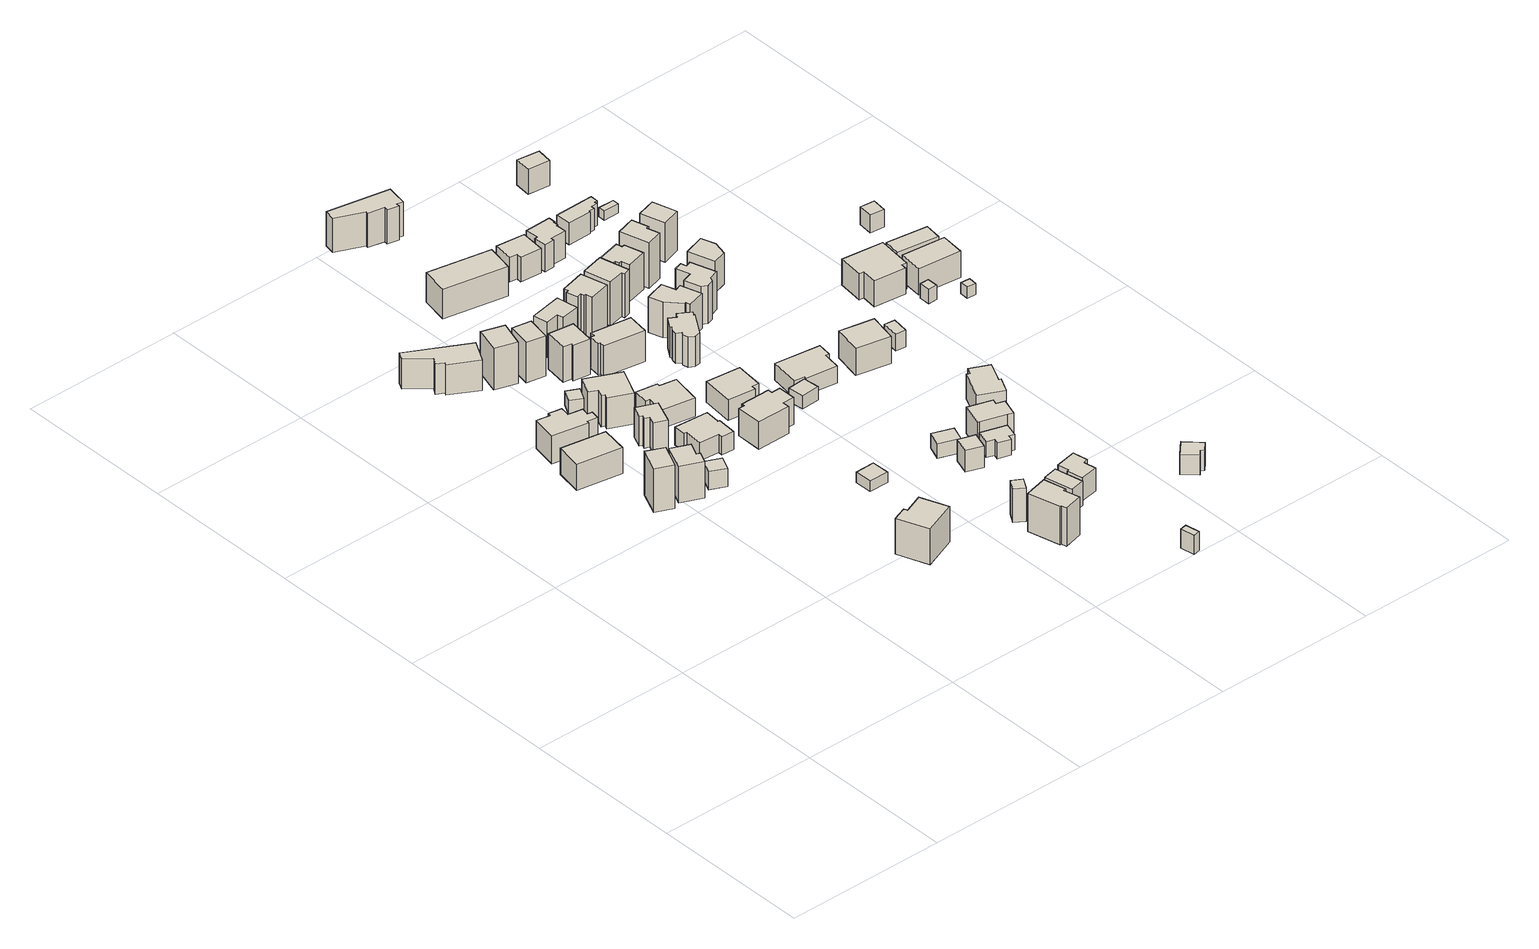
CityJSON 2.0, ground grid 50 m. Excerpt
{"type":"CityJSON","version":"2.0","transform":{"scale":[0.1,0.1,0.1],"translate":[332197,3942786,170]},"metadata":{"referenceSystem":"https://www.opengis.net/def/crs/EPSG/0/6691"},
"CityObjects":{
"building1":{"type":"Building","attributes":{"usage":"411","measuredHeight":9.5,"storeysAboveGround":2,"BuildingIDAttribute.prefecture":"14","BuildingIDAttribute.city":"14151","BuildingDetailAttribute.totalFloorArea":190,"BuildingDetailAttribute.buildingFootprintArea":95,"BuildingDetailAttribute.buildingStructureType":"601","BuildingDetailAttribute.buildingStructureOrgType":"1","BuildingDetailAttribute.orgUsage":"10","BuildingDetailAttribute.surveyYear":2015},"geometry":[{"type":"Solid","lod":"1","boundaries":[[[[0,1,2,3]],[[2,4,5,3]],[[1,6,4,2]],[[0,7,6,1]],[[3,5,7,0]],[[4,6,7,5]]]]}]},
"building2":{"type":"Building","attributes":{"usage":"411","measuredHeight":12.1,"storeysAboveGround":1,"BuildingIDAttribute.prefecture":"14","BuildingIDAttribute.city":"14151","BuildingDetailAttribute.totalFloorArea":111.53,"BuildingDetailAttribute.buildingFootprintArea":111.53,"BuildingDetailAttribute.buildingStructureType":"601","BuildingDetailAttribute.buildingStructureOrgType":"1","BuildingDetailAttribute.orgUsage":"10","BuildingDetailAttribute.surveyYear":2015},"geometry":[{"type":"Solid","lod":"1","boundaries":[[[[8,9,10,11,12,13,14,15]],[[14,16,17,15]],[[13,18,16,14]],[[12,19,18,13]],[[11,20,19,12]],[[10,21,20,11]],[[9,22,21,10]],[[8,23,22,9]],[[15,17,23,8]],[[16,18,19,20,21,22,23,17]]]]}]},
"building3":{"type":"Building","attributes":{"usage":"411","measuredHeight":9.7,"storeysAboveGround":2,"BuildingIDAttribute.prefecture":"14","BuildingIDAttribute.city":"14151","BuildingDetailAttribute.totalFloorArea":169.13,"BuildingDetailAttribute.buildingFootprintArea":84.56,"BuildingDetailAttribute.buildingStructureType":"601","BuildingDetailAttribute.buildingStructureOrgType":"1","BuildingDetailAttribute.orgUsage":"10","BuildingDetailAttribute.surveyYear":2015},"geometry":[{"type":"Solid","lod":"1","boundaries":[[[[24,25,26,27,28,29,30,31,32,33,34,35]],[[34,36,37,35]],[[33,38,36,34]],[[32,39,38,33]],[[31,40,39,32]],[[30,41,40,31]],[[29,42,41,30]],[[28,43,42,29]],[[27,44,43,28]],[[26,45,44,27]],[[25,46,45,26]],[[24,47,46,25]],[[35,37,47,24]],[[36,38,39,40,41,42,43,44,45,46,47,37]]]]}]},
"building4":{"type":"Building","attributes":{"usage":"411","measuredHeight":15.2,"storeysAboveGround":2,"BuildingIDAttribute.prefecture":"14","BuildingIDAttribute.city":"14151","BuildingDetailAttribute.totalFloorArea":79.17,"BuildingDetailAttribute.buildingFootprintArea":39.59,"BuildingDetailAttribute.buildingStructureType":"601","BuildingDetailAttribute.buildingStructureOrgType":"1","BuildingDetailAttribute.orgUsage":"10","BuildingDetailAttribute.surveyYear":2015,"BuildingLandSlideRiskAttribute.description":"1","BuildingLandSlideRiskAttribute.areaType":"1"},"geometry":[{"type":"Solid","lod":"1","boundaries":[[[[48,49,50,51]],[[50,52,53,51]],[[49,54,52,50]],[[48,55,54,49]],[[51,53,55,48]],[[52,54,55,53]]]]}]},
"building5":{"type":"Building","attributes":{"usage":"411","measuredHeight":12.5,"storeysAboveGround":2,"BuildingIDAttribute.prefecture":"14","BuildingIDAttribute.city":"14151","BuildingDetailAttribute.totalFloorArea":89.07,"BuildingDetailAttribute.buildingFootprintArea":44.54,"BuildingDetailAttribute.buildingStructureType":"601","BuildingDetailAttribute.buildingStructureOrgType":"1","BuildingDetailAttribute.orgUsage":"10","BuildingDetailAttribute.surveyYear":2015,"BuildingLandSlideRiskAttribute.description":"1","BuildingLandSlideRiskAttribute.areaType":"1"},"geometry":[{"type":"Solid","lod":"1","boundaries":[[[[56,57,58,59,60,61]],[[60,62,63,61]],[[59,64,62,60]],[[58,65,64,59]],[[57,66,65,58]],[[56,67,66,57]],[[61,63,67,56]],[[62,64,65,66,67,63]]]]}]},
"building6":{"type":"Building","attributes":{"usage":"411","measuredHeight":14.4,"storeysAboveGround":3,"BuildingIDAttribute.prefecture":"14","BuildingIDAttribute.city":"14151","BuildingDetailAttribute.totalFloorArea":92.55,"BuildingDetailAttribute.buildingFootprintArea":30.85,"BuildingDetailAttribute.buildingStructureType":"601","BuildingDetailAttribute.buildingStructureOrgType":"1","BuildingDetailAttribute.orgUsage":"10","BuildingDetailAttribute.surveyYear":2015},"geometry":[{"type":"Solid","lod":"1","boundaries":[[[[68,69,70,71]],[[70,72,73,71]],[[69,74,72,70]],[[68,75,74,69]],[[71,73,75,68]],[[72,74,75,73]]]]}]},
"building7":{"type":"Building","attributes":{"measuredHeight":6.3,"BuildingIDAttribute.prefecture":"14","BuildingIDAttribute.city":"14151","BuildingDetailAttribute.surveyYear":2015,"BuildingLandSlideRiskAttribute.description":"1","BuildingLandSlideRiskAttribute.areaType":"1"},"geometry":[{"type":"Solid","lod":"1","boundaries":[[[[76,77,78,79]],[[78,80,81,79]],[[77,82,80,78]],[[76,83,82,77]],[[79,81,83,76]],[[80,82,83,81]]]]}]},
"building8":{"type":"Building","attributes":{"measuredHeight":5.1,"BuildingIDAttribute.prefecture":"14","BuildingIDAttribute.city":"14151","BuildingDetailAttribute.surveyYear":2015},"geometry":[{"type":"Solid","lod":"1","boundaries":[[[[84,85,86,87]],[[86,88,89,87]],[[85,90,88,86]],[[84,91,90,85]],[[87,89,91,84]],[[88,90,91,89]]]]}]},
"building9":{"type":"Building","attributes":{"usage":"411","measuredHeight":10.3,"storeysAboveGround":2,"BuildingIDAttribute.prefecture":"14","BuildingIDAttribute.city":"14151","BuildingDetailAttribute.totalFloorArea":76.22,"BuildingDetailAttribute.buildingFootprintArea":38.11,"BuildingDetailAttribute.buildingStructureType":"601","BuildingDetailAttribute.buildingStructureOrgType":"1","BuildingDetailAttribute.orgUsage":"10","BuildingDetailAttribute.surveyYear":2015},"geometry":[{"type":"Solid","lod":"1","boundaries":[[[[92,93,94,95,96,97,98,99]],[[98,100,101,99]],[[97,102,100,98]],[[96,103,102,97]],[[95,104,103,96]],[[94,105,104,95]],[[93,106,105,94]],[[92,107,106,93]],[[99,101,107,92]],[[100,102,103,104,105,106,107,101]]]]}]},
"building10":{"type":"Building","attributes":{"usage":"411","measuredHeight":13.8,"storeysAboveGround":3,"BuildingIDAttribute.prefecture":"14","BuildingIDAttribute.city":"14151","BuildingDetailAttribute.totalFloorArea":103.61,"BuildingDetailAttribute.buildingFootprintArea":34.53,"BuildingDetailAttribute.buildingStructureType":"601","BuildingDetailAttribute.buildingStructureOrgType":"1","BuildingDetailAttribute.orgUsage":"10","BuildingDetailAttribute.surveyYear":2015},"geometry":[{"type":"Solid","lod":"1","boundaries":[[[[108,109,110,111]],[[110,112,113,111]],[[109,114,112,110]],[[108,115,114,109]],[[111,113,115,108]],[[112,114,115,113]]]]}]},
"building11":{"type":"Building","attributes":{"usage":"413","measuredHeight":10.9,"storeysAboveGround":2,"BuildingIDAttribute.prefecture":"14","BuildingIDAttribute.city":"14151","BuildingDetailAttribute.totalFloorArea":108.85,"BuildingDetailAttribute.buildingFootprintArea":54.43,"BuildingDetailAttribute.buildingStructureType":"601","BuildingDetailAttribute.buildingStructureOrgType":"1","BuildingDetailAttribute.orgUsage":"30","BuildingDetailAttribute.surveyYear":2015},"geometry":[{"type":"Solid","lod":"1","boundaries":[[[[116,117,118,119,120,121,122,123]],[[122,124,125,123]],[[121,126,124,122]],[[120,127,126,121]],[[119,128,127,120]],[[118,129,128,119]],[[117,130,129,118]],[[116,131,130,117]],[[123,125,131,116]],[[124,126,127,128,129,130,131,125]]]]}]},
"building12":{"type":"Building","attributes":{"usage":"411","measuredHeight":6.4,"storeysAboveGround":1,"BuildingIDAttribute.prefecture":"14","BuildingIDAttribute.city":"14151","BuildingDetailAttribute.totalFloorArea":92.24,"BuildingDetailAttribute.buildingFootprintArea":92.24,"BuildingDetailAttribute.buildingStructureType":"601","BuildingDetailAttribute.buildingStructureOrgType":"1","BuildingDetailAttribute.orgUsage":"10","BuildingDetailAttribute.surveyYear":2015},"geometry":[{"type":"Solid","lod":"1","boundaries":[[[[132,133,134,135,136,137,138,139,140,141]],[[140,142,143,141]],[[139,144,142,140]],[[138,145,144,139]],[[137,146,145,138]],[[136,147,146,137]],[[135,148,147,136]],[[134,149,148,135]],[[133,150,149,134]],[[132,151,150,133]],[[141,143,151,132]],[[142,144,145,146,147,148,149,150,151,143]]]]}]},
"building13":{"type":"Building","attributes":{"usage":"412","measuredHeight":10.3,"storeysAboveGround":2,"BuildingIDAttribute.prefecture":"14","BuildingIDAttribute.city":"14151","BuildingDetailAttribute.totalFloorArea":291.21,"BuildingDetailAttribute.buildingFootprintArea":145.61,"BuildingDetailAttribute.buildingStructureType":"601","BuildingDetailAttribute.buildingStructureOrgType":"1","BuildingDetailAttribute.orgUsage":"20","BuildingDetailAttribute.surveyYear":2015},"geometry":[{"type":"Solid","lod":"1","boundaries":[[[[152,153,154,155]],[[154,156,157,155]],[[153,158,156,154]],[[152,159,158,153]],[[155,157,159,152]],[[156,158,159,157]]]]}]},
"building14":{"type":"Building","attributes":{"usage":"411","measuredHeight":12.7,"storeysAboveGround":2,"BuildingIDAttribute.prefecture":"14","BuildingIDAttribute.city":"14151","BuildingDetailAttribute.totalFloorArea":99.5,"BuildingDetailAttribute.buildingFootprintArea":49.75,"BuildingDetailAttribute.buildingStructureType":"601","BuildingDetailAttribute.buildingStructureOrgType":"1","BuildingDetailAttribute.orgUsage":"10","BuildingDetailAttribute.surveyYear":2015},"geometry":[{"type":"Solid","lod":"1","boundaries":[[[[160,161,162,163,164,165]],[[164,166,167,165]],[[163,168,166,164]],[[162,169,168,163]],[[161,170,169,162]],[[160,171,170,161]],[[165,167,171,160]],[[166,168,169,170,171,167]]]]}]},
"building15":{"type":"Building","attributes":{"usage":"404","measuredHeight":12,"storeysAboveGround":2,"BuildingIDAttribute.prefecture":"14","BuildingIDAttribute.city":"14151","BuildingDetailAttribute.totalFloorArea":156.64,"BuildingDetailAttribute.buildingFootprintArea":78.32,"BuildingDetailAttribute.buildingStructureType":"601","BuildingDetailAttribute.buildingStructureOrgType":"1","BuildingDetailAttribute.orgUsage":"110","BuildingDetailAttribute.surveyYear":2015},"geometry":[{"type":"Solid","lod":"1","boundaries":[[[[172,173,174,175,176,177,178,179,180,181]],[[180,182,183,181]],[[179,184,182,180]],[[178,185,184,179]],[[177,186,185,178]],[[176,187,186,177]],[[175,188,187,176]],[[174,189,188,175]],[[173,190,189,174]],[[172,191,190,173]],[[181,183,191,172]],[[182,184,185,186,187,188,189,190,191,183]]]]}]},
"building16":{"type":"Building","attributes":{"usage":"411","measuredHeight":6.8,"storeysAboveGround":1,"BuildingIDAttribute.prefecture":"14","BuildingIDAttribute.city":"14151","BuildingDetailAttribute.totalFloorArea":106.4,"BuildingDetailAttribute.buildingFootprintArea":106.4,"BuildingDetailAttribute.buildingStructureType":"601","BuildingDetailAttribute.buildingStructureOrgType":"1","BuildingDetailAttribute.orgUsage":"10","BuildingDetailAttribute.surveyYear":2015},"geometry":[{"type":"Solid","lod":"1","boundaries":[[[[192,193,194,195,196,197,198,199]],[[198,200,201,199]],[[197,202,200,198]],[[196,203,202,197]],[[195,204,203,196]],[[194,205,204,195]],[[193,206,205,194]],[[192,207,206,193]],[[199,201,207,192]],[[200,202,203,204,205,206,207,201]]]]}]},
"building17":{"type":"Building","attributes":{"usage":"411","measuredHeight":12.4,"storeysAboveGround":2,"BuildingIDAttribute.prefecture":"14","BuildingIDAttribute.city":"14151","BuildingDetailAttribute.totalFloorArea":94.92,"BuildingDetailAttribute.buildingFootprintArea":47.46,"BuildingDetailAttribute.buildingStructureType":"601","BuildingDetailAttribute.buildingStructureOrgType":"1","BuildingDetailAttribute.orgUsage":"10","BuildingDetailAttribute.surveyYear":2015},"geometry":[{"type":"Solid","lod":"1","boundaries":[[[[208,209,210,211,212,213]],[[212,214,215,213]],[[211,216,214,212]],[[210,217,216,211]],[[209,218,217,210]],[[208,219,218,209]],[[213,215,219,208]],[[214,216,217,218,219,215]]]]}]},
"building18":{"type":"Building","attributes":{"usage":"411","measuredHeight":12.8,"storeysAboveGround":2,"BuildingIDAttribute.prefecture":"14","BuildingIDAttribute.city":"14151","BuildingDetailAttribute.totalFloorArea":177.48,"BuildingDetailAttribute.buildingFootprintArea":88.74,"BuildingDetailAttribute.buildingStructureType":"601","BuildingDetailAttribute.buildingStructureOrgType":"1","BuildingDetailAttribute.orgUsage":"10","BuildingDetailAttribute.surveyYear":2015,"BuildingLandSlideRiskAttribute.description":"1","BuildingLandSlideRiskAttribute.areaType":"1"},"geometry":[{"type":"Solid","lod":"1","boundaries":[[[[220,221,222,223,224,225]],[[224,226,227,225]],[[223,228,226,224]],[[222,229,228,223]],[[221,230,229,222]],[[220,231,230,221]],[[225,227,231,220]],[[226,228,229,230,231,227]]]]}]},
"building19":{"type":"Building","attributes":{"usage":"411","measuredHeight":11.1,"storeysAboveGround":2,"BuildingIDAttribute.prefecture":"14","BuildingIDAttribute.city":"14151","BuildingDetailAttribute.totalFloorArea":145.12,"BuildingDetailAttribute.buildingFootprintArea":72.56,"BuildingDetailAttribute.buildingStructureType":"601","BuildingDetailAttribute.buildingStructureOrgType":"1","BuildingDetailAttribute.orgUsage":"10","BuildingDetailAttribute.surveyYear":2015},"geometry":[{"type":"Solid","lod":"1","boundaries":[[[[232,233,234,235,236,237,238,239]],[[238,240,241,239]],[[237,242,240,238]],[[236,243,242,237]],[[235,244,243,236]],[[234,245,244,235]],[[233,246,245,234]],[[232,247,246,233]],[[239,241,247,232]],[[240,242,243,244,245,246,247,241]]]]}]},
"building20":{"type":"Building","attributes":{"usage":"411","measuredHeight":9.5,"storeysAboveGround":2,"BuildingIDAttribute.prefecture":"14","BuildingIDAttribute.city":"14151","BuildingDetailAttribute.totalFloorArea":182.81,"BuildingDetailAttribute.buildingFootprintArea":91.41,"BuildingDetailAttribute.buildingStructureType":"601","BuildingDetailAttribute.buildingStructureOrgType":"1","BuildingDetailAttribute.orgUsage":"10","BuildingDetailAttribute.surveyYear":2015},"geometry":[{"type":"Solid","lod":"1","boundaries":[[[[248,249,250,251,252,253,254,255,256,257]],[[256,258,259,257]],[[255,260,258,256]],[[254,261,260,255]],[[253,262,261,254]],[[252,263,262,253]],[[251,264,263,252]],[[250,265,264,251]],[[249,266,265,250]],[[248,267,266,249]],[[257,259,267,248]],[[258,260,261,262,263,264,265,266,267,259]]]]}]},
"building21":{"type":"Building","attributes":{"measuredHeight":3.8,"BuildingIDAttribute.prefecture":"14","BuildingIDAttribute.city":"14151","BuildingDetailAttribute.surveyYear":2015},"geometry":[{"type":"Solid","lod":"1","boundaries":[[[[268,269,270,271]],[[270,272,273,271]],[[269,274,272,270]],[[268,275,274,269]],[[271,273,275,268]],[[272,274,275,273]]]]}]},
"building22":{"type":"Building","attributes":{"usage":"411","measuredHeight":9.6,"storeysAboveGround":2,"BuildingIDAttribute.prefecture":"14","BuildingIDAttribute.city":"14151","BuildingDetailAttribute.totalFloorArea":81.43,"BuildingDetailAttribute.buildingFootprintArea":40.71,"BuildingDetailAttribute.buildingStructureType":"601","BuildingDetailAttribute.buildingStructureOrgType":"1","BuildingDetailAttribute.orgUsage":"10","BuildingDetailAttribute.surveyYear":2015},"geometry":[{"type":"Solid","lod":"1","boundaries":[[[[276,277,278,279,280,281]],[[280,282,283,281]],[[279,284,282,280]],[[278,285,284,279]],[[277,286,285,278]],[[276,287,286,277]],[[281,283,287,276]],[[282,284,285,286,287,283]]]]}]},
"building23":{"type":"Building","attributes":{"usage":"411","measuredHeight":7.4,"storeysAboveGround":1,"BuildingIDAttribute.prefecture":"14","BuildingIDAttribute.city":"14151","BuildingDetailAttribute.totalFloorArea":94.25,"BuildingDetailAttribute.buildingFootprintArea":94.25,"BuildingDetailAttribute.buildingStructureType":"601","BuildingDetailAttribute.buildingStructureOrgType":"1","BuildingDetailAttribute.orgUsage":"10","BuildingDetailAttribute.surveyYear":2015},"geometry":[{"type":"Solid","lod":"1","boundaries":[[[[288,289,290,291,292,293]],[[292,294,295,293]],[[291,296,294,292]],[[290,297,296,291]],[[289,298,297,290]],[[288,299,298,289]],[[293,295,299,288]],[[294,296,297,298,299,295]]]]}]},
"building24":{"type":"Building","attributes":{"usage":"411","measuredHeight":14.7,"storeysAboveGround":3,"BuildingIDAttribute.prefecture":"14","BuildingIDAttribute.city":"14151","BuildingDetailAttribute.totalFloorArea":90.82,"BuildingDetailAttribute.buildingFootprintArea":30.27,"BuildingDetailAttribute.buildingStructureType":"601","BuildingDetailAttribute.buildingStructureOrgType":"1","BuildingDetailAttribute.orgUsage":"10","BuildingDetailAttribute.surveyYear":2015},"geometry":[{"type":"Solid","lod":"1","boundaries":[[[[300,301,302,303,304,305,306,307,308,309]],[[308,310,311,309]],[[307,312,310,308]],[[306,313,312,307]],[[305,314,313,306]],[[304,315,314,305]],[[303,316,315,304]],[[302,317,316,303]],[[301,318,317,302]],[[300,319,318,301]],[[309,311,319,300]],[[310,312,313,314,315,316,317,318,319,311]]]]}]},
"building25":{"type":"Building","attributes":{"usage":"411","measuredHeight":9.9,"storeysAboveGround":2,"BuildingIDAttribute.prefecture":"14","BuildingIDAttribute.city":"14151","BuildingDetailAttribute.totalFloorArea":97.25,"BuildingDetailAttribute.buildingFootprintArea":48.62,"BuildingDetailAttribute.buildingStructureType":"601","BuildingDetailAttribute.buildingStructureOrgType":"1","BuildingDetailAttribute.orgUsage":"10","BuildingDetailAttribute.surveyYear":2015},"geometry":[{"type":"Solid","lod":"1","boundaries":[[[[320,321,322,323,324,325,326,327,328,329,330,331]],[[330,332,333,331]],[[329,334,332,330]],[[328,335,334,329]],[[327,336,335,328]],[[326,337,336,327]],[[325,338,337,326]],[[324,339,338,325]],[[323,340,339,324]],[[322,341,340,323]],[[321,342,341,322]],[[320,343,342,321]],[[331,333,343,320]],[[332,334,335,336,337,338,339,340,341,342,343,333]]]]}]},
"building26":{"type":"Building","attributes":{"usage":"411","measuredHeight":11.8,"storeysAboveGround":3,"BuildingIDAttribute.prefecture":"14","BuildingIDAttribute.city":"14151","BuildingDetailAttribute.totalFloorArea":95.96,"BuildingDetailAttribute.buildingFootprintArea":31.99,"BuildingDetailAttribute.buildingStructureType":"601","BuildingDetailAttribute.buildingStructureOrgType":"1","BuildingDetailAttribute.orgUsage":"10","BuildingDetailAttribute.surveyYear":2015},"geometry":[{"type":"Solid","lod":"1","boundaries":[[[[344,345,346,347,348,349,350,351,352,353,354,355,356,357,358]],[[357,359,360,358]],[[356,361,359,357]],[[355,362,361,356]],[[354,363,362,355]],[[353,364,363,354]],[[352,365,364,353]],[[351,366,365,352]],[[350,367,366,351]],[[349,368,367,350]],[[348,369,368,349]],[[347,370,369,348]],[[346,371,370,347]],[[345,372,371,346]],[[344,373,372,345]],[[358,360,373,344]],[[359,361,362,363,364,365,366,367,368,369,370,371,372,373,360]]]]}]},
"building27":{"type":"Building","attributes":{"usage":"411","measuredHeight":15.5,"storeysAboveGround":3,"BuildingIDAttribute.prefecture":"14","BuildingIDAttribute.city":"14151","BuildingDetailAttribute.totalFloorArea":112.17,"BuildingDetailAttribute.buildingFootprintArea":37.39,"BuildingDetailAttribute.buildingStructureType":"601","BuildingDetailAttribute.buildingStructureOrgType":"1","BuildingDetailAttribute.orgUsage":"10","BuildingDetailAttribute.surveyYear":2015},"geometry":[{"type":"Solid","lod":"1","boundaries":[[[[374,375,376,377,378,379]],[[378,380,381,379]],[[377,382,380,378]],[[376,383,382,377]],[[375,384,383,376]],[[374,385,384,375]],[[379,381,385,374]],[[380,382,383,384,385,381]]]]}]},
"building28":{"type":"Building","attributes":{"usage":"411","measuredHeight":4.9,"storeysAboveGround":1,"BuildingIDAttribute.prefecture":"14","BuildingIDAttribute.city":"14151","BuildingDetailAttribute.totalFloorArea":29.43,"BuildingDetailAttribute.buildingFootprintArea":29.43,"BuildingDetailAttribute.buildingStructureType":"601","BuildingDetailAttribute.buildingStructureOrgType":"1","BuildingDetailAttribute.orgUsage":"10","BuildingDetailAttribute.surveyYear":2015},"geometry":[{"type":"Solid","lod":"1","boundaries":[[[[386,387,388,389]],[[388,390,391,389]],[[387,392,390,388]],[[386,393,392,387]],[[389,391,393,386]],[[390,392,393,391]]]]}]},
"building29":{"type":"Building","attributes":{"usage":"411","measuredHeight":12.4,"storeysAboveGround":2,"BuildingIDAttribute.prefecture":"14","BuildingIDAttribute.city":"14151","BuildingDetailAttribute.totalFloorArea":99.78,"BuildingDetailAttribute.buildingFootprintArea":49.89,"BuildingDetailAttribute.buildingStructureType":"601","BuildingDetailAttribute.buildingStructureOrgType":"1","BuildingDetailAttribute.orgUsage":"10","BuildingDetailAttribute.surveyYear":2015},"geometry":[{"type":"Solid","lod":"1","boundaries":[[[[394,395,396,397,398,399,400,401,402]],[[401,403,404,402]],[[400,405,403,401]],[[399,406,405,400]],[[398,407,406,399]],[[397,408,407,398]],[[396,409,408,397]],[[395,410,409,396]],[[394,411,410,395]],[[402,404,411,394]],[[403,405,406,407,408,409,410,411,404]]]]}]},
"building30":{"type":"Building","attributes":{"usage":"411","measuredHeight":15.5,"storeysAboveGround":1,"BuildingIDAttribute.prefecture":"14","BuildingIDAttribute.city":"14151","BuildingDetailAttribute.totalFloorArea":12.53,"BuildingDetailAttribute.buildingFootprintArea":12.53,"BuildingDetailAttribute.buildingStructureType":"601","BuildingDetailAttribute.buildingStructureOrgType":"1","BuildingDetailAttribute.orgUsage":"10","BuildingDetailAttribute.surveyYear":2015,"BuildingLandSlideRiskAttribute.description":"1","BuildingLandSlideRiskAttribute.areaType":"1"},"geometry":[{"type":"Solid","lod":"1","boundaries":[[[[412,413,414,415]],[[414,416,417,415]],[[413,418,416,414]],[[412,419,418,413]],[[415,417,419,412]],[[416,418,419,417]]]]}]},
"building31":{"type":"Building","attributes":{"usage":"411","measuredHeight":12.8,"storeysAboveGround":2,"BuildingIDAttribute.prefecture":"14","BuildingIDAttribute.city":"14151","BuildingDetailAttribute.totalFloorArea":37.82,"BuildingDetailAttribute.buildingFootprintArea":18.91,"BuildingDetailAttribute.buildingStructureType":"601","BuildingDetailAttribute.buildingStructureOrgType":"1","BuildingDetailAttribute.orgUsage":"10","BuildingDetailAttribute.surveyYear":2015},"geometry":[{"type":"Solid","lod":"1","boundaries":[[[[420,421,422,423,424,425,426,427,428,429]],[[428,430,431,429]],[[427,432,430,428]],[[426,433,432,427]],[[425,434,433,426]],[[424,435,434,425]],[[423,436,435,424]],[[422,437,436,423]],[[421,438,437,422]],[[420,439,438,421]],[[429,431,439,420]],[[430,432,433,434,435,436,437,438,439,431]]]]}]},
"building32":{"type":"Building","attributes":{"usage":"411","measuredHeight":16.2,"storeysAboveGround":2,"BuildingIDAttribute.prefecture":"14","BuildingIDAttribute.city":"14151","BuildingDetailAttribute.totalFloorArea":136.46,"BuildingDetailAttribute.buildingFootprintArea":68.23,"BuildingDetailAttribute.buildingStructureType":"601","BuildingDetailAttribute.buildingStructureOrgType":"1","BuildingDetailAttribute.orgUsage":"10","BuildingDetailAttribute.surveyYear":2015,"BuildingLandSlideRiskAttribute.description":"1","BuildingLandSlideRiskAttribute.areaType":"1"},"geometry":[{"type":"Solid","lod":"1","boundaries":[[[[440,441,442,443,444,445,446,447]],[[446,448,449,447]],[[445,450,448,446]],[[444,451,450,445]],[[443,452,451,444]],[[442,453,452,443]],[[441,454,453,442]],[[440,455,454,441]],[[447,449,455,440]],[[448,450,451,452,453,454,455,449]]]]}]},
"building33":{"type":"Building","attributes":{"usage":"411","measuredHeight":6.6,"storeysAboveGround":1,"BuildingIDAttribute.prefecture":"14","BuildingIDAttribute.city":"14151","BuildingDetailAttribute.totalFloorArea":107.79,"BuildingDetailAttribute.buildingFootprintArea":107.79,"BuildingDetailAttribute.buildingStructureType":"601","BuildingDetailAttribute.buildingStructureOrgType":"1","BuildingDetailAttribute.orgUsage":"10","BuildingDetailAttribute.surveyYear":2015},"geometry":[{"type":"Solid","lod":"1","boundaries":[[[[456,457,458,459,460,461,462,463]],[[462,464,465,463]],[[461,466,464,462]],[[460,467,466,461]],[[459,468,467,460]],[[458,469,468,459]],[[457,470,469,458]],[[456,471,470,457]],[[463,465,471,456]],[[464,466,467,468,469,470,471,465]]]]}]},
"building34":{"type":"Building","attributes":{"measuredHeight":5.3,"BuildingIDAttribute.prefecture":"14","BuildingIDAttribute.city":"14151","BuildingDetailAttribute.surveyYear":2015},"geometry":[{"type":"Solid","lod":"1","boundaries":[[[[472,473,474,475]],[[474,476,477,475]],[[473,478,476,474]],[[472,479,478,473]],[[475,477,479,472]],[[476,478,479,477]]]]}]},
"building35":{"type":"Building","attributes":{"usage":"411","measuredHeight":7.8,"storeysAboveGround":2,"BuildingIDAttribute.prefecture":"14","BuildingIDAttribute.city":"14151","BuildingDetailAttribute.totalFloorArea":109.76,"BuildingDetailAttribute.buildingFootprintArea":54.88,"BuildingDetailAttribute.buildingStructureType":"601","BuildingDetailAttribute.buildingStructureOrgType":"1","BuildingDetailAttribute.orgUsage":"10","BuildingDetailAttribute.surveyYear":2015},"geometry":[{"type":"Solid","lod":"1","boundaries":[[[[480,481,482,483,484,485,486,487,488,489]],[[488,490,491,489]],[[487,492,490,488]],[[486,493,492,487]],[[485,494,493,486]],[[484,495,494,485]],[[483,496,495,484]],[[482,497,496,483]],[[481,498,497,482]],[[480,499,498,481]],[[489,491,499,480]],[[490,492,493,494,495,496,497,498,499,491]]]]}]},
"building36":{"type":"Building","attributes":{"measuredHeight":7.4,"BuildingIDAttribute.prefecture":"14","BuildingIDAttribute.city":"14151","BuildingDetailAttribute.surveyYear":2015,"BuildingLandSlideRiskAttribute.description":"1","BuildingLandSlideRiskAttribute.areaType":"1"},"geometry":[{"type":"Solid","lod":"1","boundaries":[[[[500,501,502,503]],[[502,504,505,503]],[[501,506,504,502]],[[500,507,506,501]],[[503,505,507,500]],[[504,506,507,505]]]]}]},
"building37":{"type":"Building","attributes":{"usage":"411","measuredHeight":15.9,"storeysAboveGround":2,"BuildingIDAttribute.prefecture":"14","BuildingIDAttribute.city":"14151","BuildingDetailAttribute.totalFloorArea":50.44,"BuildingDetailAttribute.buildingFootprintArea":25.22,"BuildingDetailAttribute.buildingStructureType":"601","BuildingDetailAttribute.buildingStructureOrgType":"1","BuildingDetailAttribute.orgUsage":"10","BuildingDetailAttribute.surveyYear":2015},"geometry":[{"type":"Solid","lod":"1","boundaries":[[[[508,509,510,511,512,513]],[[512,514,515,513]],[[511,516,514,512]],[[510,517,516,511]],[[509,518,517,510]],[[508,519,518,509]],[[513,515,519,508]],[[514,516,517,518,519,515]]]]}]},
"building38":{"type":"Building","attributes":{"usage":"411","measuredHeight":13.6,"storeysAboveGround":2,"BuildingIDAttribute.prefecture":"14","BuildingIDAttribute.city":"14151","BuildingDetailAttribute.totalFloorArea":80.64,"BuildingDetailAttribute.buildingFootprintArea":40.32,"BuildingDetailAttribute.buildingStructureType":"601","BuildingDetailAttribute.buildingStructureOrgType":"1","BuildingDetailAttribute.orgUsage":"10","BuildingDetailAttribute.surveyYear":2015},"geometry":[{"type":"Solid","lod":"1","boundaries":[[[[520,521,522,523,524,525,526,527,528,529,530]],[[529,531,532,530]],[[528,533,531,529]],[[527,534,533,528]],[[526,535,534,527]],[[525,536,535,526]],[[524,537,536,525]],[[523,538,537,524]],[[522,539,538,523]],[[521,540,539,522]],[[520,541,540,521]],[[530,532,541,520]],[[531,533,534,535,536,537,538,539,540,541,532]]]]}]},
"building39":{"type":"Building","attributes":{"usage":"431","measuredHeight":8.9,"storeysAboveGround":1,"BuildingIDAttribute.prefecture":"14","BuildingIDAttribute.city":"14151","BuildingDetailAttribute.totalFloorArea":38.17,"BuildingDetailAttribute.buildingFootprintArea":38.17,"BuildingDetailAttribute.buildingStructureType":"601","BuildingDetailAttribute.buildingStructureOrgType":"1","BuildingDetailAttribute.orgUsage":"143","BuildingDetailAttribute.surveyYear":2015},"geometry":[{"type":"Solid","lod":"1","boundaries":[[[[542,543,544,545]],[[544,546,547,545]],[[543,548,546,544]],[[542,549,548,543]],[[545,547,549,542]],[[546,548,549,547]]]]}]},
"building40":{"type":"Building","attributes":{"usage":"411","measuredHeight":8.4,"storeysAboveGround":2,"BuildingIDAttribute.prefecture":"14","BuildingIDAttribute.city":"14151","BuildingDetailAttribute.totalFloorArea":70.05,"BuildingDetailAttribute.buildingFootprintArea":35.03,"BuildingDetailAttribute.buildingStructureType":"601","BuildingDetailAttribute.buildingStructureOrgType":"1","BuildingDetailAttribute.orgUsage":"10","BuildingDetailAttribute.surveyYear":2015,"BuildingLandSlideRiskAttribute.description":"1","BuildingLandSlideRiskAttribute.areaType":"1"},"geometry":[{"type":"Solid","lod":"1","boundaries":[[[[550,551,552,553]],[[552,554,555,553]],[[551,556,554,552]],[[550,557,556,551]],[[553,555,557,550]],[[554,556,557,555]]]]}]},
"building41":{"type":"Building","attributes":{"measuredHeight":5.5,"BuildingIDAttribute.prefecture":"14","BuildingIDAttribute.city":"14151","BuildingDetailAttribute.surveyYear":2015,"BuildingLandSlideRiskAttribute.description":"1","BuildingLandSlideRiskAttribute.areaType":"1"},"geometry":[{"type":"Solid","lod":"1","boundaries":[[[[558,559,560,561,562,563,564,565]],[[564,566,567,565]],[[563,568,566,564]],[[562,569,568,563]],[[561,570,569,562]],[[560,571,570,561]],[[559,572,571,560]],[[558,573,572,559]],[[565,567,573,558]],[[566,568,569,570,571,572,573,567]]]]}]},
"building42":{"type":"Building","attributes":{"BuildingIDAttribute.prefecture":"14","BuildingIDAttribute.city":"14151","BuildingDetailAttribute.surveyYear":2015},"geometry":[{"type":"Solid","lod":"1","boundaries":[[[[574,575,576,577]],[[576,578,579,577]],[[575,580,578,576]],[[574,581,580,575]],[[577,579,581,574]],[[578,580,581,579]]]]}]},
"building43":{"type":"Building","attributes":{"usage":"413","measuredHeight":9.5,"storeysAboveGround":2,"BuildingIDAttribute.prefecture":"14","BuildingIDAttribute.city":"14151","BuildingDetailAttribute.totalFloorArea":171.92,"BuildingDetailAttribute.buildingFootprintArea":85.96,"BuildingDetailAttribute.buildingStructureType":"601","BuildingDetailAttribute.buildingStructureOrgType":"1","BuildingDetailAttribute.orgUsage":"30","BuildingDetailAttribute.surveyYear":2015,"BuildingLandSlideRiskAttribute.description":"1","BuildingLandSlideRiskAttribute.areaType":"1"},"geometry":[{"type":"Solid","lod":"1","boundaries":[[[[558,565,582,583,584,585,586,587]],[[586,588,589,587]],[[585,590,588,586]],[[584,591,590,585]],[[583,592,591,584]],[[582,593,592,583]],[[565,594,593,582]],[[558,595,594,565]],[[587,589,595,558]],[[588,590,591,592,593,594,595,589]]]]}]},
"building44":{"type":"Building","attributes":{"usage":"411","measuredHeight":11.2,"storeysAboveGround":3,"BuildingIDAttribute.prefecture":"14","BuildingIDAttribute.city":"14151","BuildingDetailAttribute.totalFloorArea":129.35,"BuildingDetailAttribute.buildingFootprintArea":43.12,"BuildingDetailAttribute.buildingStructureType":"601","BuildingDetailAttribute.buildingStructureOrgType":"1","BuildingDetailAttribute.orgUsage":"10","BuildingDetailAttribute.surveyYear":2015},"geometry":[{"type":"Solid","lod":"1","boundaries":[[[[596,597,598,599,600]],[[599,601,602,600]],[[598,603,601,599]],[[597,604,603,598]],[[596,605,604,597]],[[600,602,605,596]],[[601,603,604,605,602]]]]}]},
"building45":{"type":"Building","attributes":{"measuredHeight":6.7,"BuildingIDAttribute.prefecture":"14","BuildingIDAttribute.city":"14151","BuildingDetailAttribute.surveyYear":2015},"geometry":[{"type":"Solid","lod":"1","boundaries":[[[[606,607,608,609]],[[608,610,611,609]],[[607,612,610,608]],[[606,613,612,607]],[[609,611,613,606]],[[610,612,613,611]]]]}]},
"building46":{"type":"Building","attributes":{"usage":"411","measuredHeight":8.3,"storeysAboveGround":2,"BuildingIDAttribute.prefecture":"14","BuildingIDAttribute.city":"14151","BuildingDetailAttribute.totalFloorArea":89.21,"BuildingDetailAttribute.buildingFootprintArea":44.6,"BuildingDetailAttribute.buildingStructureType":"601","BuildingDetailAttribute.buildingStructureOrgType":"1","BuildingDetailAttribute.orgUsage":"10","BuildingDetailAttribute.surveyYear":2015,"BuildingLandSlideRiskAttribute.description":"1","BuildingLandSlideRiskAttribute.areaType":"1"},"geometry":[{"type":"Solid","lod":"1","boundaries":[[[[614,615,616,617,618,619,620,621]],[[620,622,623,621]],[[619,624,622,620]],[[618,625,624,619]],[[617,626,625,618]],[[616,627,626,617]],[[615,628,627,616]],[[614,629,628,615]],[[621,623,629,614]],[[622,624,625,626,627,628,629,623]]]]}]},
"building47":{"type":"Building","attributes":{"usage":"411","measuredHeight":13.3,"storeysAboveGround":2,"BuildingIDAttribute.prefecture":"14","BuildingIDAttribute.city":"14151","BuildingDetailAttribute.totalFloorArea":47.83,"BuildingDetailAttribute.buildingFootprintArea":23.91,"BuildingDetailAttribute.buildingStructureType":"601","BuildingDetailAttribute.buildingStructureOrgType":"1","BuildingDetailAttribute.orgUsage":"10","BuildingDetailAttribute.surveyYear":2015},"geometry":[{"type":"Solid","lod":"1","boundaries":[[[[630,631,632,633]],[[632,634,635,633]],[[631,636,634,632]],[[630,637,636,631]],[[633,635,637,630]],[[634,636,637,635]]]]}]},
"building48":{"type":"Building","attributes":{"usage":"411","measuredHeight":9.7,"storeysAboveGround":2,"BuildingIDAttribute.prefecture":"14","BuildingIDAttribute.city":"14151","BuildingDetailAttribute.totalFloorArea":156.38,"BuildingDetailAttribute.buildingFootprintArea":78.19,"BuildingDetailAttribute.buildingStructureType":"601","BuildingDetailAttribute.buildingStructureOrgType":"1","BuildingDetailAttribute.orgUsage":"10","BuildingDetailAttribute.surveyYear":2015},"geometry":[{"type":"Solid","lod":"1","boundaries":[[[[638,639,640,641]],[[640,642,643,641]],[[639,644,642,640]],[[638,645,644,639]],[[641,643,645,638]],[[642,644,645,643]]]]}]},
"building49":{"type":"Building","attributes":{"usage":"413","measuredHeight":8.8,"storeysAboveGround":2,"BuildingIDAttribute.prefecture":"14","BuildingIDAttribute.city":"14151","BuildingDetailAttribute.totalFloorArea":127.59,"BuildingDetailAttribute.buildingFootprintArea":63.8,"BuildingDetailAttribute.buildingStructureType":"601","BuildingDetailAttribute.buildingStructureOrgType":"1","BuildingDetailAttribute.orgUsage":"30","BuildingDetailAttribute.surveyYear":2015},"geometry":[{"type":"Solid","lod":"1","boundaries":[[[[646,647,648,649,650,651,652,653]],[[652,654,655,653]],[[651,656,654,652]],[[650,657,656,651]],[[649,658,657,650]],[[648,659,658,649]],[[647,660,659,648]],[[646,661,660,647]],[[653,655,661,646]],[[654,656,657,658,659,660,661,655]]]]}]},
"building50":{"type":"Building","attributes":{"measuredHeight":5.5,"BuildingIDAttribute.prefecture":"14","BuildingIDAttribute.city":"14151","BuildingDetailAttribute.surveyYear":2015},"geometry":[{"type":"Solid","lod":"1","boundaries":[[[[662,663,664,665]],[[664,666,667,665]],[[663,668,666,664]],[[662,669,668,663]],[[665,667,669,662]],[[666,668,669,667]]]]}]},
"building51":{"type":"Building","attributes":{"usage":"431","measuredHeight":7.1,"storeysAboveGround":1,"BuildingIDAttribute.prefecture":"14","BuildingIDAttribute.city":"14151","BuildingDetailAttribute.totalFloorArea":17.26,"BuildingDetailAttribute.buildingFootprintArea":17.26,"BuildingDetailAttribute.buildingStructureType":"601","BuildingDetailAttribute.buildingStructureOrgType":"1","BuildingDetailAttribute.orgUsage":"143","BuildingDetailAttribute.surveyYear":2015},"geometry":[{"type":"Solid","lod":"1","boundaries":[[[[670,671,672,673,674,675,676,677]],[[676,678,679,677]],[[675,680,678,676]],[[674,681,680,675]],[[673,682,681,674]],[[672,683,682,673]],[[671,684,683,672]],[[670,685,684,671]],[[677,679,685,670]],[[678,680,681,682,683,684,685,679]]]]}]},
"building52":{"type":"Building","attributes":{"usage":"411","measuredHeight":9.9,"storeysAboveGround":2,"BuildingIDAttribute.prefecture":"14","BuildingIDAttribute.city":"14151","BuildingDetailAttribute.totalFloorArea":255.15,"BuildingDetailAttribute.buildingFootprintArea":127.57,"BuildingDetailAttribute.buildingStructureType":"601","BuildingDetailAttribute.buildingStructureOrgType":"1","BuildingDetailAttribute.orgUsage":"10","BuildingDetailAttribute.surveyYear":2015},"geometry":[{"type":"Solid","lod":"1","boundaries":[[[[686,687,688,689,690,691,692,693]],[[692,694,695,693]],[[691,696,694,692]],[[690,697,696,691]],[[689,698,697,690]],[[688,699,698,689]],[[687,700,699,688]],[[686,701,700,687]],[[693,695,701,686]],[[694,696,697,698,699,700,701,695]]]]}]},
"building53":{"type":"Building","attributes":{"measuredHeight":6,"BuildingIDAttribute.prefecture":"14","BuildingIDAttribute.city":"14151","BuildingDetailAttribute.surveyYear":2015},"geometry":[{"type":"Solid","lod":"1","boundaries":[[[[702,703,704,705]],[[704,706,707,705]],[[703,708,706,704]],[[702,709,708,703]],[[705,707,709,702]],[[706,708,709,707]]]]}]},
"building54":{"type":"Building","attributes":{"usage":"411","measuredHeight":9.9,"storeysAboveGround":2,"BuildingIDAttribute.prefecture":"14","BuildingIDAttribute.city":"14151","BuildingDetailAttribute.totalFloorArea":164.24,"BuildingDetailAttribute.buildingFootprintArea":82.12,"BuildingDetailAttribute.buildingStructureType":"601","BuildingDetailAttribute.buildingStructureOrgType":"1","BuildingDetailAttribute.orgUsage":"10","BuildingDetailAttribute.surveyYear":2015},"geometry":[{"type":"Solid","lod":"1","boundaries":[[[[710,711,712,713]],[[712,714,715,713]],[[711,716,714,712]],[[710,717,716,711]],[[713,715,717,710]],[[714,716,717,715]]]]}]},
"building55":{"type":"Building","attributes":{"measuredHeight":3.9,"BuildingIDAttribute.prefecture":"14","BuildingIDAttribute.city":"14151","BuildingDetailAttribute.surveyYear":2015},"geometry":[{"type":"Solid","lod":"1","boundaries":[[[[718,719,720,721]],[[720,722,723,721]],[[719,724,722,720]],[[718,725,724,719]],[[721,723,725,718]],[[722,724,725,723]]]]}]},
"building56":{"type":"Building","attributes":{"usage":"411","measuredHeight":5.7,"storeysAboveGround":1,"BuildingIDAttribute.prefecture":"14","BuildingIDAttribute.city":"14151","BuildingDetailAttribute.totalFloorArea":62.17,"BuildingDetailAttribute.buildingFootprintArea":62.17,"BuildingDetailAttribute.buildingStructureType":"601","BuildingDetailAttribute.buildingStructureOrgType":"1","BuildingDetailAttribute.orgUsage":"10","BuildingDetailAttribute.surveyYear":2015},"geometry":[{"type":"Solid","lod":"1","boundaries":[[[[726,727,728,729]],[[728,730,731,729]],[[727,732,730,728]],[[726,733,732,727]],[[729,731,733,726]],[[730,732,733,731]]]]}]},
"building57":{"type":"Building","attributes":{"usage":"431","measuredHeight":6.2,"storeysAboveGround":1,"BuildingIDAttribute.prefecture":"14","BuildingIDAttribute.city":"14151","BuildingDetailAttribute.totalFloorArea":18.36,"BuildingDetailAttribute.buildingFootprintArea":18.36,"BuildingDetailAttribute.buildingStructureType":"610","BuildingDetailAttribute.buildingStructureOrgType":"2","BuildingDetailAttribute.orgUsage":"141","BuildingDetailAttribute.surveyYear":2015},"geometry":[{"type":"Solid","lod":"1","boundaries":[[[[734,735,736,737]],[[736,738,739,737]],[[735,740,738,736]],[[734,741,740,735]],[[737,739,741,734]],[[738,740,741,739]]]]}]}
},
"vertices":[
[148,1145,219],[285,1121,219],[271,1039,219],[133,1063,219],[271,1039,304],[133,1063,304],[285,1121,304],[148,1145,304],
[160,1465,309],[75,1513,309],[80,1521,309],[56,1534,309],[70,1556,309],[6,1609,309],[19,1634,309],[198,1534,309],[19,1634,407],[198,1534,407],[6,1609,407],[70,1556,407],[56,1534,407],[80,1521,407],[75,1513,407],[160,1465,407],
[145,1175,238],[160,1253,238],[201,1245,238],[203,1255,238],[244,1247,238],[239,1218,238],[283,1209,238],[278,1186,238],[293,1183,238],[287,1155,238],[256,1161,238],[255,1153,238],[256,1161,329],[255,1153,329],[287,1155,329],[293,1183,329],[278,1186,329],[283,1209,329],[239,1218,329],[244,1247,329],[203,1255,329],[201,1245,329],[160,1253,329],[145,1175,329],
[323,892,161],[271,916,161],[304,990,161],[357,966,161],[304,990,303],[357,966,303],[271,916,303],[323,892,303],
[363,960,182],[418,935,182],[400,895,182],[410,890,182],[394,854,182],[329,883,182],[394,854,300],[329,883,300],[410,890,300],[400,895,300],[418,935,300],[363,960,300],
[257,1434,301],[190,1455,301],[214,1534,301],[282,1512,301],[214,1534,435],[282,1512,435],[190,1455,435],[257,1434,435],
[477,878,199],[457,835,199],[410,857,199],[430,900,199],[410,857,258],[430,900,258],[457,835,258],[477,878,258],
[327,1254,271],[291,1273,271],[312,1312,271],[348,1293,271],[312,1312,317],[348,1293,317],[291,1273,317],[327,1254,317],
[377,1038,236],[387,1062,236],[372,1068,236],[378,1080,236],[369,1084,236],[385,1122,236],[446,1096,236],[415,1022,236],[446,1096,332],[415,1022,332],[385,1122,332],[369,1084,332],[378,1080,332],[372,1068,332],[387,1062,332],[377,1038,332],
[292,1499,297],[351,1488,297],[336,1414,297],[278,1426,297],[336,1414,428],[278,1426,428],[351,1488,428],[292,1499,428],
[411,1150,250],[343,1182,250],[349,1194,250],[338,1199,250],[348,1222,250],[323,1234,250],[349,1288,250],[453,1238,250],[349,1288,351],[453,1238,351],[323,1234,351],[348,1222,351],[338,1199,351],[349,1194,351],[343,1182,351],[411,1150,351],
[566,996,211],[571,995,211],[566,933,211],[527,936,211],[528,950,211],[467,955,211],[472,1013,211],[462,1014,211],[465,1051,211],[570,1043,211],[465,1051,269],[570,1043,269],[462,1014,269],[472,1013,269],[467,955,269],[528,950,269],[527,936,269],[566,933,269],[571,995,269],[566,996,269],
[212,1679,397],[229,1764,397],[424,1726,397],[407,1641,397],[424,1726,493],[407,1641,493],[229,1764,493],[212,1679,493],
[378,1451,279],[456,1440,279],[444,1361,279],[392,1368,279],[394,1377,279],[368,1381,279],[394,1377,394],[368,1381,394],[392,1368,394],[444,1361,394],[456,1440,394],[378,1451,394],
[339,2028,453],[327,1964,453],[308,1968,453],[307,1958,453],[272,1965,453],[274,1977,453],[224,1988,453],[226,1995,453],[141,2032,453],[148,2065,453],[141,2032,564],[148,2065,564],[226,1995,564],[224,1988,564],[274,1977,564],[272,1965,564],[307,1958,564],[308,1968,564],[327,1964,564],[339,2028,564],
[535,1199,233],[534,1190,233],[585,1181,233],[568,1087,233],[464,1105,233],[474,1160,233],[461,1162,233],[470,1210,233],[461,1162,293],[470,1210,293],[474,1160,293],[464,1105,293],[568,1087,293],[585,1181,293],[534,1190,293],[535,1199,293],
[483,1534,298],[494,1468,298],[437,1459,298],[433,1478,298],[392,1471,298],[384,1516,298],[392,1471,413],[384,1516,413],[433,1478,413],[437,1459,413],[494,1468,413],[483,1534,413],
[724,476,46],[768,493,46],[773,482,46],[832,505,46],[865,421,46],[761,381,46],[865,421,162],[761,381,162],[832,505,162],[773,482,162],[768,493,162],[724,476,162],
[606,1383,271],[596,1316,271],[470,1336,271],[472,1352,271],[465,1353,271],[470,1389,271],[481,1387,271],[483,1402,271],[481,1387,372],[483,1402,372],[470,1389,372],[465,1353,372],[472,1352,372],[470,1336,372],[596,1316,372],[606,1383,372],
[631,988,194],[651,988,194],[651,997,194],[743,997,194],[743,983,194],[771,983,194],[771,929,194],[735,929,194],[735,907,194],[631,908,194],[735,907,282],[631,908,282],[735,929,282],[771,929,282],[771,983,282],[743,983,282],[743,997,282],[651,997,282],[651,988,282],[631,988,282],
[832,684,141],[833,629,141],[772,629,141],[771,683,141],[772,629,175],[771,683,175],[833,629,175],[832,684,175],
[539,1727,405],[531,1651,405],[465,1658,405],[467,1673,405],[444,1676,405],[450,1737,405],[444,1676,485],[450,1737,485],[467,1673,485],[465,1658,485],[531,1651,485],[539,1727,485],
[739,1029,220],[718,1032,220],[717,1019,220],[631,1029,220],[642,1128,220],[749,1116,220],[642,1128,287],[749,1116,287],[631,1029,287],[717,1019,287],[718,1032,287],[739,1029,287],
[613,1484,285],[547,1468,285],[542,1489,285],[537,1488,285],[534,1500,285],[520,1496,285],[511,1530,285],[520,1532,285],[517,1546,285],[593,1565,285],[517,1546,419],[593,1565,419],[520,1532,419],[511,1530,419],[520,1496,419],[534,1500,419],[537,1488,419],[542,1489,419],[547,1468,419],[613,1484,419],
[629,1730,404],[629,1709,404],[626,1709,404],[626,1693,404],[622,1692,404],[623,1660,404],[574,1659,404],[574,1650,404],[543,1649,404],[542,1688,404],[550,1688,404],[548,1728,404],[550,1688,492],[548,1728,492],[542,1688,492],[543,1649,492],[574,1650,492],[574,1659,492],[623,1660,492],[622,1692,492],[626,1693,492],[626,1709,492],[629,1709,492],[629,1730,492],
[710,1229,257],[691,1226,257],[676,1236,257],[672,1253,257],[677,1261,257],[663,1270,257],[666,1285,257],[673,1297,257],[669,1299,257],[692,1334,257],[713,1321,257],[722,1335,257],[759,1311,257],[752,1300,257],[755,1299,257],[752,1300,355],[755,1299,355],[759,1311,355],[722,1335,355],[713,1321,355],[692,1334,355],[669,1299,355],[673,1297,355],[666,1285,355],[663,1270,355],[677,1261,355],[672,1253,355],[676,1236,355],[691,1226,355],[710,1229,355],
[671,1578,285],[693,1487,285],[671,1481,285],[669,1490,285],[620,1479,285],[601,1561,285],[620,1479,427],[601,1561,427],[669,1490,427],[671,1481,427],[693,1487,427],[671,1578,427],
[867,995,216],[871,945,216],[814,941,216],[810,991,216],[814,941,259],[810,991,259],[871,945,259],[867,995,259],
[760,1436,260],[773,1393,260],[793,1400,260],[813,1336,260],[758,1320,260],[754,1333,260],[751,1332,260],[710,1375,260],[697,1417,260],[710,1375,375],[697,1417,375],[751,1332,375],[754,1333,375],[758,1320,375],[813,1336,375],[793,1400,375],[773,1393,375],[760,1436,375],
[1075,357,46],[1045,376,46],[1066,409,46],[1096,391,46],[1066,409,155],[1096,391,155],[1045,376,155],[1075,357,155],
[747,1598,303],[751,1580,303],[760,1582,303],[775,1523,303],[712,1507,303],[706,1533,303],[697,1531,303],[694,1544,303],[687,1542,303],[677,1581,303],[687,1542,422],[677,1581,422],[694,1544,422],[697,1531,422],[706,1533,422],[712,1507,422],[775,1523,422],[760,1582,422],[751,1580,422],[747,1598,422],
[1155,377,7],[1171,309,7],[1163,307,7],[1175,258,7],[1116,244,7],[1112,261,7],[1108,260,7],[1084,360,7],[1108,260,131],[1084,360,131],[1112,261,131],[1116,244,131],[1175,258,131],[1163,307,131],[1171,309,131],[1155,377,131],
[991,1073,208],[985,1030,208],[974,1031,208],[965,975,208],[869,989,208],[870,996,208],[837,1000,208],[851,1093,208],[837,1000,263],[851,1093,263],[870,996,263],[869,989,263],[965,975,263],[974,1031,263],[985,1030,263],[991,1073,263],
[999,620,143],[1016,666,143],[1078,643,143],[1061,597,143],[1078,643,190],[1061,597,190],[1016,666,190],[999,620,190],
[779,1734,415],[779,1709,415],[770,1709,415],[771,1700,415],[751,1700,415],[751,1690,415],[733,1690,415],[733,1685,415],[659,1684,415],[658,1732,415],[659,1684,486],[658,1732,486],[733,1685,486],[733,1690,486],[751,1690,486],[751,1700,486],[771,1700,486],[770,1709,486],[779,1709,486],[779,1734,486],
[1099,581,122],[1082,530,122],[1032,548,122],[1049,598,122],[1032,548,192],[1049,598,192],[1082,530,192],[1099,581,192],
[763,1605,303],[821,1622,303],[835,1571,303],[827,1569,303],[838,1530,303],[789,1516,303],[838,1530,451],[789,1516,451],[827,1569,451],[835,1571,451],[821,1622,451],[763,1605,451],
[898,1373,260],[868,1363,260],[860,1349,260],[840,1342,260],[822,1352,260],[807,1402,260],[839,1411,260],[826,1455,260],[851,1462,260],[856,1445,260],[873,1451,260],[856,1445,383],[873,1451,383],[851,1462,383],[826,1455,383],[839,1411,383],[807,1402,383],[822,1352,383],[840,1342,383],[860,1349,383],[868,1363,383],[898,1373,383],
[686,1877,460],[692,1928,460],[761,1918,460],[754,1868,460],[761,1918,541],[754,1868,541],[692,1928,541],[686,1877,541],
[1179,293,54],[1161,381,54],[1207,391,54],[1225,302,54],[1207,391,133],[1225,302,133],[1161,381,133],[1179,293,133],
[1187,556,143],[1174,513,143],[1158,518,143],[1153,502,143],[1114,514,143],[1119,530,143],[1096,537,143],[1110,580,143],[1096,537,194],[1110,580,194],[1119,530,194],[1114,514,194],[1153,502,194],[1158,518,194],[1174,513,194],[1187,556,194],
[850,1706,413],[801,1707,413],[801,1728,413],[850,1727,413],[801,1728,443],[850,1727,443],[801,1707,443],[850,1706,443],
[1106,581,143],[1128,652,143],[1202,629,143],[1197,613,143],[1222,605,143],[1204,550,143],[1222,605,228],[1204,550,228],[1197,613,228],[1202,629,228],[1128,652,228],[1106,581,228],[1110,580,228],[1187,556,228],
[887,1477,295],[951,1497,295],[965,1453,295],[954,1408,295],[912,1395,295],[954,1408,397],[912,1395,397],[965,1453,397],[951,1497,397],[887,1477,397],
[1367,5,2],[1346,1,2],[1338,45,2],[1359,49,2],[1338,45,64],[1359,49,64],[1346,1,64],[1367,5,64],
[1294,363,61],[1279,358,61],[1286,320,61],[1230,311,61],[1221,360,61],[1227,361,61],[1221,396,61],[1286,409,61],[1221,396,136],[1286,409,136],[1227,361,136],[1221,360,136],[1230,311,136],[1286,320,136],[1279,358,136],[1294,363,136],
[930,1564,330],[872,1547,330],[850,1622,330],[908,1639,330],[850,1622,458],[908,1639,458],[872,1547,458],[930,1564,458],
[1130,949,205],[1025,971,205],[1044,1058,205],[1149,1036,205],[1044,1058,293],[1149,1036,293],[1025,971,293],[1130,949,293],
[1212,747,162],[1222,742,162],[1231,762,162],[1289,734,162],[1260,673,162],[1266,670,162],[1243,623,162],[1169,659,162],[1243,623,242],[1169,659,242],[1266,670,242],[1260,673,242],[1289,734,242],[1231,762,242],[1222,742,242],[1212,747,242],
[1210,981,202],[1178,985,202],[1185,1038,202],[1218,1034,202],[1185,1038,256],[1218,1034,256],[1178,985,256],[1210,981,256],
[1524,160,99],[1516,168,99],[1502,153,99],[1464,190,99],[1504,231,99],[1548,188,99],[1550,186,99],[1548,184,99],[1550,186,164],[1548,184,164],[1548,188,164],[1504,231,164],[1464,190,164],[1502,153,164],[1516,168,164],[1524,160,164],
[1354,1140,232],[1339,1142,232],[1337,1125,232],[1238,1137,232],[1244,1185,232],[1229,1186,232],[1239,1265,232],[1368,1249,232],[1239,1265,316],[1368,1249,316],[1229,1186,316],[1244,1185,316],[1238,1137,316],[1337,1125,316],[1339,1142,316],[1354,1140,316],
[1361,1095,223],[1389,1095,223],[1389,1062,223],[1361,1062,223],[1389,1062,270],[1361,1062,270],[1389,1095,270],[1361,1095,270],
[1500,1092,223],[1367,1107,223],[1375,1181,223],[1509,1166,223],[1375,1181,309],[1509,1166,309],[1367,1107,309],[1500,1092,309],
[1467,1054,208],[1496,1052,208],[1494,1026,208],[1466,1028,208],[1494,1026,244],[1466,1028,244],[1496,1052,244],[1467,1054,244],
[1386,1256,248],[1513,1237,248],[1505,1184,248],[1378,1203,248],[1505,1184,303],[1378,1203,303],[1513,1237,303],[1386,1256,303],
[1452,1339,274],[1408,1344,274],[1413,1389,274],[1458,1384,274],[1413,1389,332],[1458,1384,332],[1408,1344,332],[1452,1339,332]
]}
